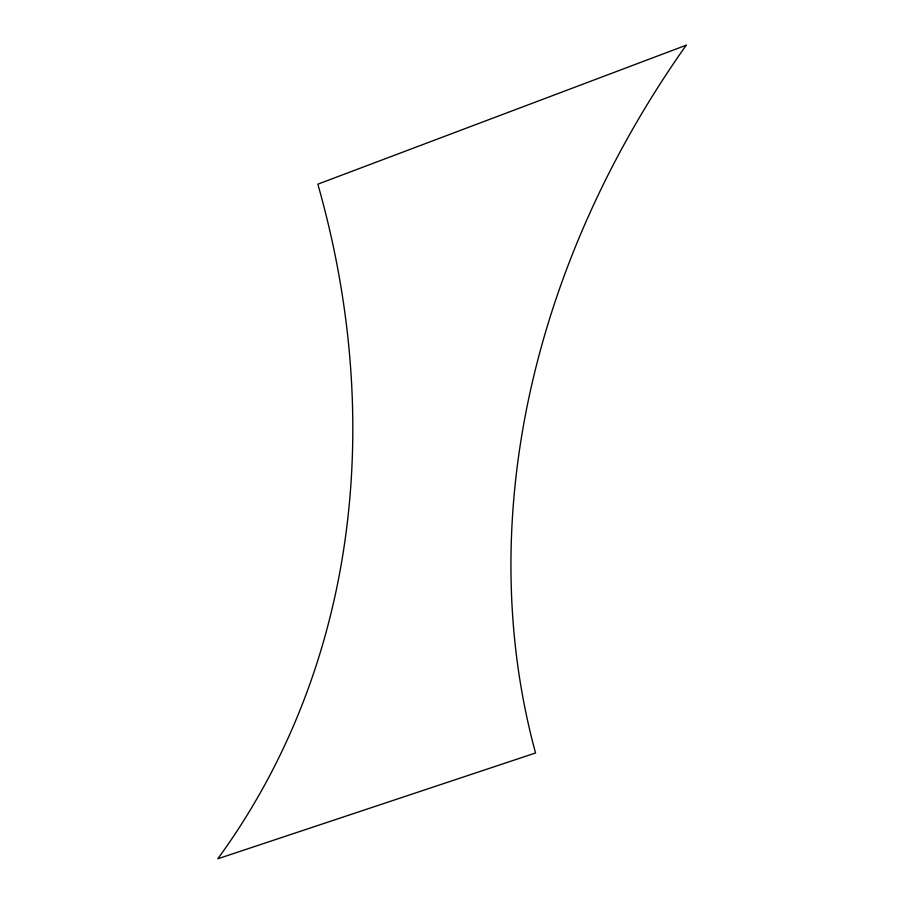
<?xml version="1.0" encoding="UTF-8"?>
<svg xmlns="http://www.w3.org/2000/svg" width="904" height="904" viewBox="0 0 904 904"><rect width="100%" height="100%" fill="white"/><g stroke="black" fill="none" stroke-linecap="round" stroke-linejoin="round"><path stroke-width="1.36" d="M686.215 45.2L317.835 184.179A979.71 809.713 40 0 1 217.785 858.8L535.552 752.987A931.063 768.321 -36.7 0 1 686.215 45.2"/></g></svg>
